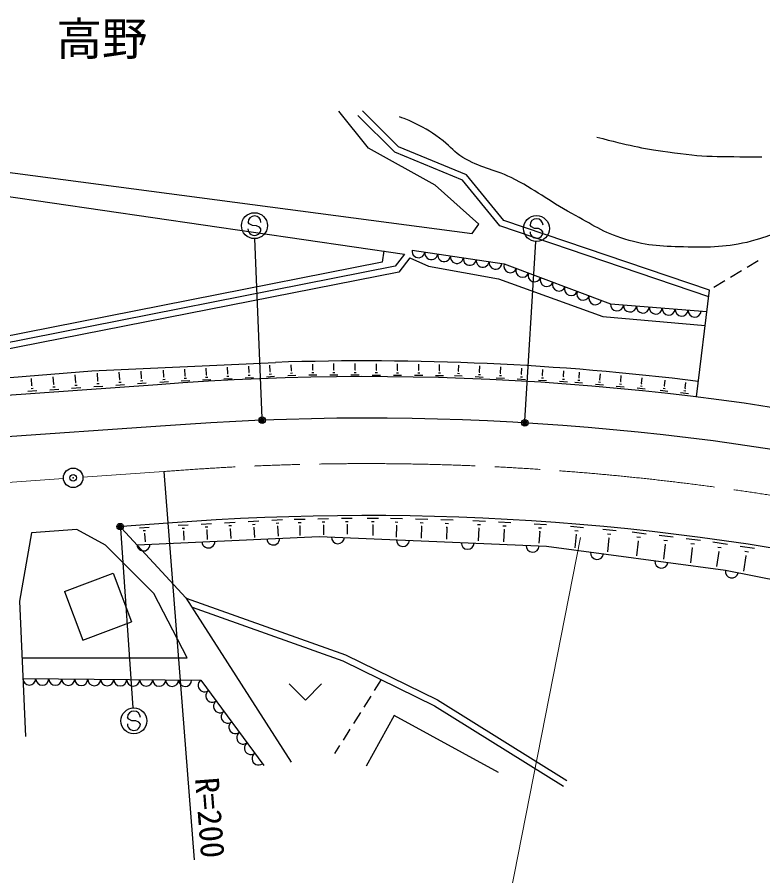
# Model space of a CAD drawing. Units: millimetres, scale not verified. Extents: x 40000 to 680000, y 20000 to 380000.
# Drawn here: x 262652 to 320081, y 264597 to 330748 of the extents above; entities that cross this region are included whole.
import ezdxf
from ezdxf.enums import TextEntityAlignment as Align

# ---------------------------------------------------------------- set-up
doc = ezdxf.new("R2010")
doc.units = ezdxf.units.MM
doc.header["$LTSCALE"] = 1000
doc.header["$PDMODE"] = 32
doc.header["$PDSIZE"] = 500
doc.linetypes.add('CHAIN', pattern=[18.5, 12, -1.5, 3.5, -1.5])
for name, color, linetype, lineweight in [('M-BGD', 7, 'Continuous', 25), ('M-BMK', 2, 'CHAIN', 13), ('M-BMK-SRVR', 3, 'Continuous', 25), ('M-STR-HTXT', 7, 'Continuous', 13), ('M-STR-STRC', 7, 'Continuous', 25)]:
    doc.layers.add(name, color=color, linetype=linetype, lineweight=lineweight)
doc.styles.add('ＭＳ ゴシック', font='')
doc.styles.get('ＭＳ ゴシック').set_extended_font_data('MS Gothic')

msp = doc.modelspace()

# ---------------------------------------------------------------- linework, layer by layer
at = {"layer": 'M-BGD'}
for p, q in [((289717, 320657), (287423, 323516)), ((292015, 320761), (289246, 323531)), ((291733, 320337), (288892, 323178)), ((294839, 317797), (289717, 320657)), ((296958, 318189), (291733, 320337)), ((297265, 318604), (292015, 320761)), ((253728, 319875), (297688, 314094)), ((299835, 314666), (296958, 318189)), ((300132, 315093), (297265, 318604)), ((298202, 314812), (294839, 317797)), ((261459, 317009), (292494, 312502)), ((315983, 309711), (300132, 315093)), ((297688, 314094), (298202, 314812)), ((315920, 309204), (299835, 314666)), ((290890, 312735), (290766, 311881)), ((292494, 312502), (291769, 311570)), ((293067, 312790), (300160, 311735)), ((290766, 311881), (254832, 304784)), ((292889, 312195), (292049, 311115)), ((292889, 312195), (294319, 311573)), ((294319, 311573), (299715, 310602)), ((300160, 311735), (308351, 308653)), ((319734, 311982), (318878, 311464)), ((291769, 311570), (254033, 304117)), ((292049, 311115), (254617, 303723)), ((318451, 311205), (317595, 310687)), ((299715, 310602), (307767, 307690)), ((317167, 310428), (316312, 309910)), ((314964, 301487), (315983, 309711)), ((308351, 308653), (315779, 308065)), ((307767, 307690), (315647, 307005)), ((268391, 303492), (282540, 304151)), ((277236, 303203), (277211, 303700)), ((278874, 303284), (278849, 303776)), ((280509, 303364), (280484, 303852)), ((282141, 303445), (282117, 303933)), ((283780, 303518), (283757, 303976)), ((285422, 303567), (285424, 304025)), ((287043, 303571), (287046, 304058)), ((288679, 303568), (288682, 304058)), ((290314, 303559), (290317, 304047)), ((291948, 303549), (291950, 304035)), ((293581, 303541), (293583, 304027)), ((295180, 303524), (295183, 303981)), ((296650, 303486), (296674, 303930)), ((298259, 303408), (298284, 303876)), ((299882, 303325), (299908, 303802)), ((301504, 303235), (301530, 303706)), ((247680, 301804), (268391, 303492)), ((265475, 302483), (265435, 303051)), ((267166, 302607), (267126, 303188)), ((268867, 302732), (268826, 303312)), ((270557, 302838), (270518, 303391)), ((272226, 302944), (272190, 303469)), ((273952, 303043), (273927, 303547)), ((273932, 303041), (273972, 303044)), ((275596, 303123), (275571, 303624)), ((275576, 303122), (275616, 303124)), ((277166, 303007), (277326, 303015)), ((277216, 303202), (277256, 303204)), ((278804, 303088), (278963, 303096)), ((278854, 303283), (278894, 303285)), ((280210, 302967), (280845, 302999)), ((280439, 303169), (280597, 303177)), ((280489, 303363), (280528, 303365)), ((281843, 303049), (282478, 303081)), ((282072, 303251), (282230, 303259)), ((282122, 303444), (282161, 303446)), ((283489, 303131), (284108, 303162)), ((283711, 303329), (283866, 303336)), ((283760, 303517), (283799, 303519)), ((285116, 303204), (285723, 303201)), ((285345, 303385), (285497, 303385)), ((285403, 303567), (285441, 303567)), ((286727, 303196), (287355, 303193)), ((286964, 303383), (287121, 303382)), ((287023, 303571), (287063, 303571)), ((288359, 303188), (288995, 303185)), ((288598, 303377), (288758, 303377)), ((288659, 303568), (288699, 303568)), ((289995, 303179), (290630, 303176)), ((290234, 303369), (290393, 303368)), ((290294, 303559), (290334, 303559)), ((291629, 303171), (292262, 303168)), ((291868, 303360), (292026, 303359)), ((291928, 303549), (291968, 303549)), ((293262, 303163), (293895, 303159)), ((293501, 303351), (293659, 303350)), ((293561, 303541), (293600, 303541)), ((294869, 303154), (295488, 303151)), ((295102, 303339), (295257, 303338)), ((295161, 303524), (295200, 303524)), ((296331, 303143), (296929, 303110)), ((296565, 303310), (296715, 303302)), ((296631, 303487), (296668, 303485)), ((297931, 303055), (298546, 303022)), ((298172, 303227), (298326, 303219)), ((298240, 303409), (298278, 303407)), ((299793, 303142), (299950, 303133)), ((299862, 303326), (299901, 303324)), ((301416, 303052), (301572, 303043)), ((301485, 303236), (301524, 303233)), ((303104, 303145), (303143, 303143)), ((303124, 303144), (303149, 303611)), ((304720, 303054), (304758, 303052)), ((304739, 303053), (304764, 303507)), ((305927, 302963), (305969, 303408)), ((307530, 302819), (307572, 303277)), ((309140, 302672), (309182, 303131)), ((273453, 302428), (98910, 290161)), ((263793, 302359), (263754, 302913)), ((263771, 302357), (263814, 302360)), ((265453, 302481), (265496, 302484)), ((267094, 302392), (267268, 302404)), ((267145, 302606), (267188, 302609)), ((268544, 302284), (269249, 302333)), ((268794, 302514), (268970, 302526)), ((268845, 302730), (268889, 302733)), ((270243, 302403), (270928, 302451)), ((270485, 302627), (270657, 302639)), ((270535, 302837), (270578, 302840)), ((271922, 302521), (272587, 302568)), ((272157, 302738), (272324, 302750)), ((272206, 302942), (272247, 302945)), ((273648, 302638), (274295, 302671)), ((273881, 302844), (274043, 302853)), ((275293, 302721), (275937, 302753)), ((275525, 302926), (275686, 302934)), ((276935, 302803), (277576, 302835)), ((278574, 302885), (279212, 302917)), ((299548, 302967), (300174, 302932)), ((301172, 302878), (301795, 302844)), ((302793, 302789), (303413, 302755)), ((303036, 302962), (303191, 302954)), ((304411, 302700), (305027, 302666)), ((304652, 302872), (304806, 302864)), ((305593, 302631), (306193, 302575)), ((305835, 302790), (305985, 302776)), ((305908, 302965), (305946, 302961)), ((307191, 302482), (307800, 302425)), ((307436, 302643), (307589, 302629)), ((307511, 302821), (307549, 302817)), ((308797, 302332), (309413, 302274)), ((309045, 302495), (309199, 302480)), ((309120, 302674), (309159, 302670)), ((310649, 302341), (310800, 302327)), ((310723, 302517), (310761, 302513)), ((310742, 302515), (310783, 302958)), ((312485, 302339), (312522, 302334)), ((312503, 302337), (312554, 302772)), ((314094, 302155), (314146, 302600)), ((263482, 301928), (264160, 301976)), ((263722, 302149), (263892, 302161)), ((265160, 302046), (265848, 302094)), ((265403, 302270), (265575, 302282)), ((266847, 302164), (267544, 302213)), ((310406, 302181), (311010, 302125)), ((312165, 302016), (312758, 301946)), ((312408, 302167), (312557, 302150)), ((313753, 301830), (314352, 301760)), ((313998, 301984), (314148, 301966)), ((314076, 302157), (314113, 302153)), ((273690, 299237), (99134, 286969)), ((273949, 295747), (276289, 265838)), ((274246, 291758), (270736, 291511)), ((276827, 291701), (277626, 291746)), ((278628, 291802), (279440, 291847)), ((280442, 291903), (281268, 291949)), ((282270, 292005), (283096, 292051)), ((282593, 291774), (282800, 291786)), ((283985, 292067), (284825, 292084)), ((284305, 291821), (284515, 291825)), ((285820, 292104), (286641, 292120)), ((286133, 291864), (286338, 291868)), ((287636, 292140), (288457, 292157)), ((287949, 291900), (288154, 291904)), ((289613, 292150), (290476, 292149)), ((289937, 291891), (290152, 291891)), ((291415, 292144), (292331, 292121)), ((291752, 291860), (291980, 291855)), ((293335, 292097), (294269, 292074)), ((293678, 291808), (293912, 291802)), ((295273, 292049), (296225, 292026)), ((295623, 291755), (295861, 291749)), ((297749, 291981), (298720, 291930)), ((299717, 291879), (300679, 291829)), ((267247, 291266), (263752, 291020)), ((269455, 290067), (267247, 291266)), ((270597, 291351), (271568, 277535)), ((270688, 291390), (275653, 286018)), ((272062, 291404), (272809, 291456)), ((272358, 291199), (272545, 291212)), ((275040, 291602), (275826, 291646)), ((275348, 291383), (275544, 291394)), ((275434, 291151), (275484, 291154)), ((275459, 291152), (275498, 290446)), ((277140, 291478), (277340, 291490)), ((277228, 291243), (277278, 291246)), ((277253, 291244), (277294, 290519)), ((278946, 291575), (279149, 291586)), ((279036, 291335), (279087, 291338)), ((279061, 291337), (279103, 290592)), ((280765, 291672), (280972, 291684)), ((280857, 291429), (280908, 291432)), ((280883, 291430), (280925, 290667)), ((282685, 291531), (282736, 291533)), ((282710, 291532), (282753, 290768)), ((284389, 291571), (284441, 291572)), ((284415, 291571), (284430, 290805)), ((286215, 291619), (286266, 291620)), ((286240, 291620), (286255, 290879)), ((288031, 291656), (288082, 291657)), ((288056, 291656), (288071, 290916)), ((290017, 291632), (290071, 291632)), ((290044, 291632), (290044, 290807)), ((291831, 291584), (291888, 291582)), ((291859, 291583), (291838, 290692)), ((293759, 291526), (293817, 291524)), ((293788, 291525), (293766, 290608)), ((295705, 291467), (295765, 291466)), ((295735, 291466), (295712, 290524)), ((298098, 291671), (298341, 291658)), ((298204, 291373), (298155, 290417)), ((298174, 291375), (298235, 291372)), ((300062, 291571), (300303, 291559)), ((300168, 291276), (300119, 290332)), ((300138, 291278), (300198, 291275)), ((302467, 291725), (303409, 291657)), ((302800, 291417), (303035, 291400)), ((302897, 291126), (302831, 290221)), ((302867, 291129), (302926, 291124)), ((305267, 291525), (306259, 291433)), ((305611, 291193), (305859, 291170)), ((307760, 291292), (308791, 291196)), ((310018, 291086), (311100, 290955)), ((263752, 291020), (262821, 285754)), ((271882, 290099), (285923, 290749)), ((272444, 290980), (272491, 290983)), ((272467, 290982), (272514, 290324)), ((285923, 290749), (303411, 289989)), ((305707, 290884), (305613, 289874)), ((305676, 290887), (305738, 290881)), ((308118, 290946), (308376, 290922)), ((308218, 290625), (308118, 289558)), ((308186, 290628), (308250, 290622)), ((310384, 290712), (310655, 290679)), ((312096, 290834), (313178, 290703)), ((312462, 290460), (312733, 290427)), ((314174, 290582), (315269, 290449)), ((273182, 286340), (269455, 290067)), ((303411, 289989), (317197, 288137)), ((310480, 290371), (310344, 289246)), ((310446, 290375), (310514, 290367)), ((312558, 290119), (312422, 288995)), ((312524, 290123), (312592, 290115)), ((314642, 289858), (314504, 288715)), ((314545, 290204), (314819, 290170)), ((314608, 289863), (314676, 289854)), ((316241, 290324), (317348, 290153)), ((316605, 289928), (316881, 289885)), ((318331, 290001), (319442, 289830)), ((316692, 289574), (316515, 288431)), ((316657, 289580), (316726, 289569)), ((318783, 289249), (318601, 288067)), ((318696, 289604), (318973, 289561)), ((318748, 289254), (318818, 289243)), ((266306, 286508), (270051, 287913)), ((270051, 287913), (271456, 284167)), ((317197, 288137), (329891, 285658)), ((266306, 286508), (267710, 282763)), ((275749, 281393), (273182, 286340)), ((275653, 286018), (283756, 273351)), ((275679, 285976), (287931, 281613)), ((262821, 285754), (263290, 275321)), ((276119, 285289), (287737, 281151)), ((267710, 282763), (271456, 284167)), ((263017, 281400), (275749, 281393)), ((287737, 281151), (294789, 277706)), ((287931, 281613), (295032, 278144)), ((263089, 279797), (276788, 279672)), ((276788, 279672), (281642, 273093)), ((283602, 279378), (284852, 278128)), ((286102, 279378), (284852, 278128)), ((290679, 279714), (290147, 278867)), ((289881, 278444), (289348, 277598)), ((295032, 278144), (304989, 271942)), ((289082, 277174), (288550, 276328)), ((294789, 277706), (304724, 271517)), ((291676, 276947), (289540, 273039)), ((299728, 272548), (291676, 276947)), ((288284, 275904), (287752, 275058)), ((287486, 274634), (287097, 274015))]:
    msp.add_line(p, q, dxfattribs=at)
for centre, radius, start, end in [((293562, 312717), 500, 171.53595, 351.53595), ((294551, 312569), 500, 171.53595, 351.53595), ((295540, 312422), 500, 171.53595, 351.53595), ((296529, 312275), 500, 171.53595, 351.53595), ((297518, 312128), 500, 171.53595, 351.53595), ((298507, 311981), 500, 171.53595, 351.53595), ((299497, 311834), 500, 171.53595, 351.53595), ((300628, 311559), 500, 159.37925, 339.37925), ((301564, 311207), 500, 159.37925, 339.37925), ((302500, 310854), 500, 159.37925, 339.37925), ((303436, 310502), 500, 159.37925, 339.37925), ((304372, 310150), 500, 159.37925, 339.37925), ((305308, 309798), 500, 159.37925, 339.37925), ((306244, 309446), 500, 159.37925, 339.37925), ((307180, 309093), 500, 159.37925, 339.37925), ((308849, 308613), 500, 175.47755, 355.47755), ((309846, 308534), 500, 175.47755, 355.47755), ((310843, 308456), 500, 175.47755, 355.47755), ((311840, 308377), 500, 175.47755, 355.47755), ((312837, 308298), 500, 175.47755, 355.47755), ((313834, 308219), 500, 175.47755, 355.47755), ((314831, 308140), 500, 175.47755, 355.47755), ((289549, 96356), 207913, 82.9372, 91.93179), ((289549, 96356), 206700, 76.99493, 94.46598), ((289549, 96356), 203500, 76.99827, 94.46948), ((289549, 96356), 196000, 76.99827, 94.47799), ((282371, 290584), 500, 182.65254, 2.65254), ((287365, 290686), 500, 177.51045, 357.51045), ((292361, 290469), 500, 177.51045, 357.51045), ((272381, 290122), 500, 182.65254, 2.65254), ((277376, 290353), 500, 182.65254, 2.65254), ((297356, 290252), 500, 177.51045, 357.51045), ((302351, 290035), 500, 177.51045, 357.51045), ((307315, 289464), 500, 172.35136, 352.35136), ((312271, 288799), 500, 172.35136, 352.35136), ((317688, 288042), 500, 168.94854, 348.94854), ((263589, 279792), 500, 179.47763, 359.47763), ((264589, 279783), 500, 179.47763, 359.47763), ((265589, 279774), 500, 179.47763, 359.47763), ((266589, 279765), 500, 179.47763, 359.47763), ((267589, 279756), 500, 179.47763, 359.47763), ((268589, 279747), 500, 179.47763, 359.47763), ((269589, 279738), 500, 179.47763, 359.47763), ((270589, 279729), 500, 179.47763, 359.47763), ((271589, 279719), 500, 179.47763, 359.47763), ((272589, 279710), 500, 179.47763, 359.47763), ((273589, 279701), 500, 179.47763, 359.47763), ((274588, 279692), 500, 179.47763, 359.47763), ((275588, 279683), 500, 179.47763, 359.47763), ((277085, 279270), 500, 126.42009, 306.42009), ((277679, 278465), 500, 126.42009, 306.42009), ((278272, 277660), 500, 126.42009, 306.42009), ((278866, 276856), 500, 126.42009, 306.42009), ((279460, 276051), 500, 126.42009, 306.42009), ((280054, 275246), 500, 126.42009, 306.42009), ((280647, 274442), 500, 126.42009, 306.42009), ((281241, 273637), 500, 126.42009, 306.42009)]:
    msp.add_arc(centre, radius, start, end, dxfattribs=at)
for points, knots in [([(359547, 307637), (358758, 307888), (358423, 308043), (357805, 308478), (356904, 309112), (356945, 310036), (356064, 310700), (354823, 311635), (354032, 312066), (352581, 312622), (349472, 313811), (347578, 314021), (344353, 314844), (340565, 315810), (338500, 316683), (334624, 317186), (332692, 317437), (331574, 317528), (329639, 317306), (328048, 317124), (327123, 317062), (325615, 316525), (324557, 316149), (324101, 315640), (323093, 315144), (321736, 314476), (321007, 313985), (319550, 313583), (317572, 313036), (316376, 313006), (314325, 313042), (312410, 313075), (311293, 313090), (309460, 313643), (307763, 314155), (306935, 314779), (305376, 315624), (303509, 316637), (302598, 317450), (300692, 318387), (299276, 319082), (298315, 319128), (296968, 319948), (296314, 320347), (296075, 320744), (295467, 321210), (294655, 321831), (294169, 322156), (293245, 322591), (292807, 322797), (292644, 322875), (292104, 323071)], [0, 0, 0, 0, 1, 1, 1, 2, 2, 2, 3, 3, 3, 4, 4, 4, 5, 5, 5, 6, 6, 6, 7, 7, 7, 8, 8, 8, 9, 9, 9, 10, 10, 10, 11, 11, 11, 12, 12, 12, 13, 13, 13, 14, 14, 14, 15, 15, 15, 16, 16, 16, 17, 17, 17, 17]), ([(307298, 321510), (309810, 320854), (310605, 320683), (312763, 320369), (315564, 319962), (316631, 320005), (320000, 320000)], [0, 0, 0, 0, 1, 1, 1, 2, 2, 2, 2])]:
    msp.add_open_spline(points, degree=3, knots=knots, dxfattribs=at)
at = {"layer": 'M-BMK'}
for p, q in [((267714, 295308), (273949, 295747)), ((167960, 288298), (266218, 295203))]:
    msp.add_line(p, q, dxfattribs=at)
msp.add_arc((289549, 96356), 200000, 76.99827, 94.47339, dxfattribs=at)
at = {"layer": 'M-BMK-SRVR'}
msp.add_circle((266966, 295256), 750, dxfattribs=at)
msp.add_point((266966, 295256), dxfattribs=at)
at = {"layer": 'M-STR-HTXT'}
msp.add_line((306035, 290664), (300050, 260247), dxfattribs=at)
at = {"layer": 'M-STR-STRC'}
for p, q in [((280530, 314826), (280430, 314944)), ((280775, 314687), (280530, 314826)), ((281075, 314684), (280775, 314687)), ((281321, 314573), (281075, 314684)), ((281426, 314436), (281321, 314573)), ((302253, 314603), (302153, 314721)), ((302498, 314464), (302253, 314603)), ((302798, 314462), (302498, 314464)), ((303044, 314350), (302798, 314462)), ((303150, 314214), (303044, 314350)), ((281511, 299847), (280964, 313686)), ((301758, 299640), (302588, 313465)), ((271243, 276678), (271143, 276796)), ((271488, 276538), (271243, 276678)), ((271788, 276536), (271488, 276538)), ((272033, 276424), (271788, 276536)), ((272139, 276288), (272033, 276424))]:
    msp.add_line(p, q, dxfattribs=at)
for centre, radius in [((280925, 314686), 1000), ((302648, 314463), 1000), ((281517, 299697), 150), ((281517, 299697), 120), ((281517, 299697), 90), ((281517, 299697), 60), ((281517, 299697), 30), ((301749, 299490), 150), ((301749, 299490), 120), ((301749, 299490), 90), ((301749, 299490), 60), ((301749, 299490), 30), ((270586, 291500), 150), ((270586, 291500), 120), ((270586, 291500), 90), ((270586, 291500), 60), ((270586, 291500), 30), ((271638, 276537), 1000)]:
    msp.add_circle(centre, radius, dxfattribs=at)
for centre, start, end in [((280930, 314940), 359.55488, 179.55488), ((302653, 314717), 359.55488, 179.55488), ((280926, 314440), 179.55488, 359.55488), ((302650, 314218), 179.55488, 359.55488), ((271643, 276792), 359.55488, 179.55488), ((271639, 276292), 179.55488, 359.55488)]:
    msp.add_arc(centre, 500, start, end, dxfattribs=at)
for p in [(281517, 299697), (301749, 299490), (270586, 291500)]:
    msp.add_point(p, dxfattribs=at)

# ---------------------------------------------------------------- texts
at = {"layer": 'M-BGD', "style": 'ＭＳ ゴシック'}
msp.add_text('高野', height=2566, dxfattribs=at).set_placement((269178, 327035), align=Align.BOTTOM_CENTER)
msp.add_text('R=200', height=1833, rotation=274.473, dxfattribs=at).set_placement((275802, 272069), align=Align.BOTTOM_LEFT)

doc.saveas('drawing.dxf')
